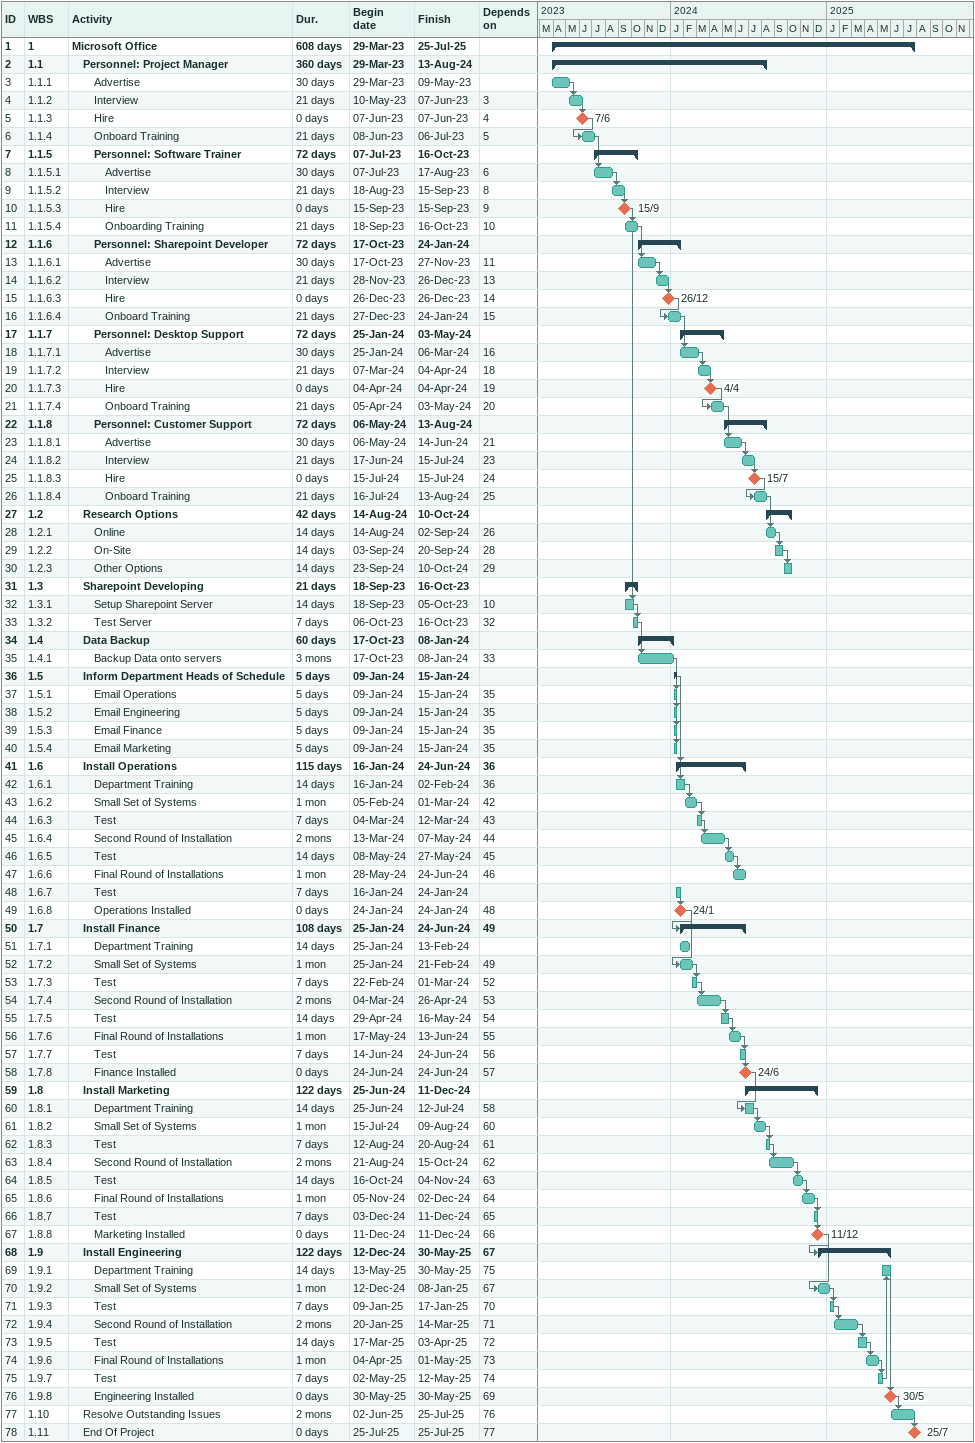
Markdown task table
| ID | WBS | Task | Duration | Start | Finish | Predecessors |
|---|---|---|---|---|---|---|
| 1 | 1 | **Microsoft Office** | 608d | 2023-03-29 | 2025-07-25 |  |
| 2 | 1.1 | **Personnel: Project Manager** | 360d | 2023-03-29 | 2024-08-13 |  |
| 3 | 1.1.1 | Advertise | 30d | 2023-03-29 | 2023-05-09 |  |
| 4 | 1.1.2 | Interview | 21d | 2023-05-10 | 2023-06-07 | 3 |
| 5 | 1.1.3 | Hire | 0d | 2023-06-07 | 2023-06-07 | 4 |
| 6 | 1.1.4 | Onboard Training | 21d | 2023-06-08 | 2023-07-06 | 5 |
| 7 | 1.1.5 | **Personnel: Software Trainer** | 72d | 2023-07-07 | 2023-10-16 |  |
| 8 | 1.1.5.1 | Advertise | 30d | 2023-07-07 | 2023-08-17 | 6 |
| 9 | 1.1.5.2 | Interview | 21d | 2023-08-18 | 2023-09-15 | 8 |
| 10 | 1.1.5.3 | Hire | 0d | 2023-09-15 | 2023-09-15 | 9 |
| 11 | 1.1.5.4 | Onboarding Training | 21d | 2023-09-18 | 2023-10-16 | 10 |
| 12 | 1.1.6 | **Personnel: Sharepoint Developer** | 72d | 2023-10-17 | 2024-01-24 |  |
| 13 | 1.1.6.1 | Advertise | 30d | 2023-10-17 | 2023-11-27 | 11 |
| 14 | 1.1.6.2 | Interview | 21d | 2023-11-28 | 2023-12-26 | 13 |
| 15 | 1.1.6.3 | Hire | 0d | 2023-12-26 | 2023-12-26 | 14 |
| 16 | 1.1.6.4 | Onboard Training | 21d | 2023-12-27 | 2024-01-24 | 15 |
| 17 | 1.1.7 | **Personnel: Desktop Support** | 72d | 2024-01-25 | 2024-05-03 |  |
| 18 | 1.1.7.1 | Advertise | 30d | 2024-01-25 | 2024-03-06 | 16 |
| 19 | 1.1.7.2 | Interview | 21d | 2024-03-07 | 2024-04-04 | 18 |
| 20 | 1.1.7.3 | Hire | 0d | 2024-04-04 | 2024-04-04 | 19 |
| 21 | 1.1.7.4 | Onboard Training | 21d | 2024-04-05 | 2024-05-03 | 20 |
| 22 | 1.1.8 | **Personnel: Customer Support** | 72d | 2024-05-06 | 2024-08-13 |  |
| 23 | 1.1.8.1 | Advertise | 30d | 2024-05-06 | 2024-06-14 | 21 |
| 24 | 1.1.8.2 | Interview | 21d | 2024-06-17 | 2024-07-15 | 23 |
| 25 | 1.1.8.3 | Hire | 0d | 2024-07-15 | 2024-07-15 | 24 |
| 26 | 1.1.8.4 | Onboard Training | 21d | 2024-07-16 | 2024-08-13 | 25 |
| 27 | 1.2 | **Research Options** | 42d | 2024-08-14 | 2024-10-10 |  |
| 28 | 1.2.1 | Online | 14d | 2024-08-14 | 2024-09-02 | 26 |
| 29 | 1.2.2 | On-Site | 14d | 2024-09-03 | 2024-09-20 | 28 |
| 30 | 1.2.3 | Other Options | 14d | 2024-09-23 | 2024-10-10 | 29 |
| 31 | 1.3 | **Sharepoint Developing** | 21d | 2023-09-18 | 2023-10-16 |  |
| 32 | 1.3.1 | Setup Sharepoint Server | 14d | 2023-09-18 | 2023-10-05 | 10 |
| 33 | 1.3.2 | Test Server | 7d | 2023-10-06 | 2023-10-16 | 32 |
| 34 | 1.4 | **Data Backup** | 60d | 2023-10-17 | 2024-01-08 |  |
| 35 | 1.4.1 | Backup Data onto servers | 3mo | 2023-10-17 | 2024-01-08 | 33 |
| 36 | 1.5 | **Inform Department Heads of Schedule** | 5d | 2024-01-09 | 2024-01-15 |  |
| 37 | 1.5.1 | Email Operations | 5d | 2024-01-09 | 2024-01-15 | 35 |
| 38 | 1.5.2 | Email Engineering | 5d | 2024-01-09 | 2024-01-15 | 35 |
| 39 | 1.5.3 | Email Finance | 5d | 2024-01-09 | 2024-01-15 | 35 |
| 40 | 1.5.4 | Email Marketing | 5d | 2024-01-09 | 2024-01-15 | 35 |
| 41 | 1.6 | **Install Operations** | 115d | 2024-01-16 | 2024-06-24 | 36 |
| 42 | 1.6.1 | Department Training | 14d | 2024-01-16 | 2024-02-02 | 36 |
| 43 | 1.6.2 | Small Set of Systems | 1mo | 2024-02-05 | 2024-03-01 | 42 |
| 44 | 1.6.3 | Test | 7d | 2024-03-04 | 2024-03-12 | 43 |
| 45 | 1.6.4 | Second Round of Installation | 2mo | 2024-03-13 | 2024-05-07 | 44 |
| 46 | 1.6.5 | Test | 14d | 2024-05-08 | 2024-05-27 | 45 |
| 47 | 1.6.6 | Final Round of Installations | 1mo | 2024-05-28 | 2024-06-24 | 46 |
| 48 | 1.6.7 | Test | 7d | 2024-01-16 | 2024-01-24 |  |
| 49 | 1.6.8 | Operations Installed | 0d | 2024-01-24 | 2024-01-24 | 48 |
| 50 | 1.7 | **Install Finance** | 108d | 2024-01-25 | 2024-06-24 | 49 |
| 51 | 1.7.1 | Department Training | 14d | 2024-01-25 | 2024-02-13 |  |
| 52 | 1.7.2 | Small Set of Systems | 1mo | 2024-01-25 | 2024-02-21 | 49 |
| 53 | 1.7.3 | Test | 7d | 2024-02-22 | 2024-03-01 | 52 |
| 54 | 1.7.4 | Second Round of Installation | 2mo | 2024-03-04 | 2024-04-26 | 53 |
| 55 | 1.7.5 | Test | 14d | 2024-04-29 | 2024-05-16 | 54 |
| 56 | 1.7.6 | Final Round of Installations | 1mo | 2024-05-17 | 2024-06-13 | 55 |
| 57 | 1.7.7 | Test | 7d | 2024-06-14 | 2024-06-24 | 56 |
| 58 | 1.7.8 | Finance Installed | 0d | 2024-06-24 | 2024-06-24 | 57 |
| 59 | 1.8 | **Install Marketing** | 122d | 2024-06-25 | 2024-12-11 |  |
| 60 | 1.8.1 | Department Training | 14d | 2024-06-25 | 2024-07-12 | 58 |
| 61 | 1.8.2 | Small Set of Systems | 1mo | 2024-07-15 | 2024-08-09 | 60 |
| 62 | 1.8.3 | Test | 7d | 2024-08-12 | 2024-08-20 | 61 |
| 63 | 1.8.4 | Second Round of Installation | 2mo | 2024-08-21 | 2024-10-15 | 62 |
| 64 | 1.8.5 | Test | 14d | 2024-10-16 | 2024-11-04 | 63 |
| 65 | 1.8.6 | Final Round of Installations | 1mo | 2024-11-05 | 2024-12-02 | 64 |
| 66 | 1.8.7 | Test | 7d | 2024-12-03 | 2024-12-11 | 65 |
| 67 | 1.8.8 | Marketing Installed | 0d | 2024-12-11 | 2024-12-11 | 66 |
| 68 | 1.9 | **Install Engineering** | 122d | 2024-12-12 | 2025-05-30 | 67 |
| 69 | 1.9.1 | Department Training | 14d | 2025-05-13 | 2025-05-30 | 75 |
| 70 | 1.9.2 | Small Set of Systems | 1mo | 2024-12-12 | 2025-01-08 | 67 |
| 71 | 1.9.3 | Test | 7d | 2025-01-09 | 2025-01-17 | 70 |
| 72 | 1.9.4 | Second Round of Installation | 2mo | 2025-01-20 | 2025-03-14 | 71 |
| 73 | 1.9.5 | Test | 14d | 2025-03-17 | 2025-04-03 | 72 |
| 74 | 1.9.6 | Final Round of Installations | 1mo | 2025-04-04 | 2025-05-01 | 73 |
| 75 | 1.9.7 | Test | 7d | 2025-05-02 | 2025-05-12 | 74 |
| 76 | 1.9.8 | Engineering Installed | 0d | 2025-05-30 | 2025-05-30 | 69 |
| 77 | 1.10 | Resolve Outstanding Issues | 2mo | 2025-06-02 | 2025-07-25 | 76 |
| 78 | 1.11 | End Of Project | 0d | 2025-07-25 | 2025-07-25 | 77 |
